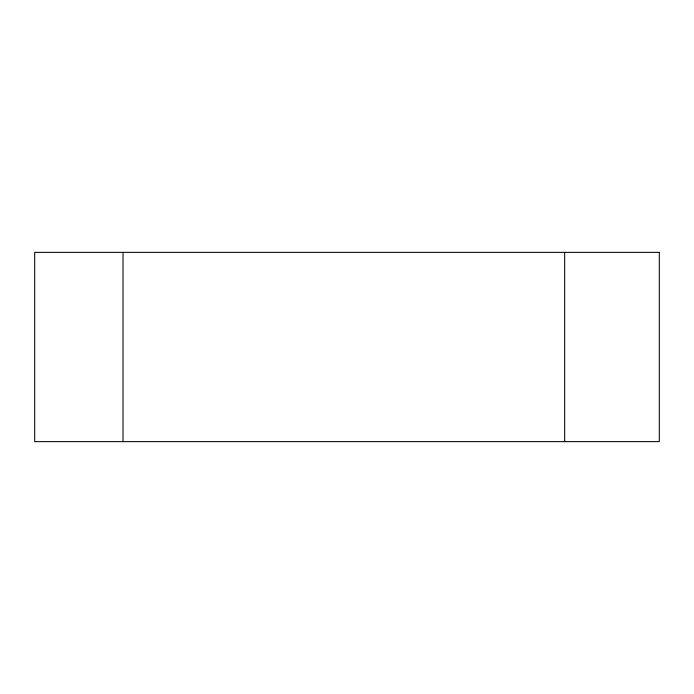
<?xml version="1.0" encoding="UTF-8"?>
<svg xmlns="http://www.w3.org/2000/svg" width="694" height="694" viewBox="0 0 694 694"><rect width="100%" height="100%" fill="white"/><g stroke="black" fill="none" stroke-linecap="round" stroke-linejoin="round"><path stroke-width="1.04" d="M564.664 252.364L564.664 441.636M123.029 252.364L123.029 441.636M659.3 252.364L34.7 252.364L34.7 441.636L659.3 441.636L659.3 252.364"/></g></svg>
